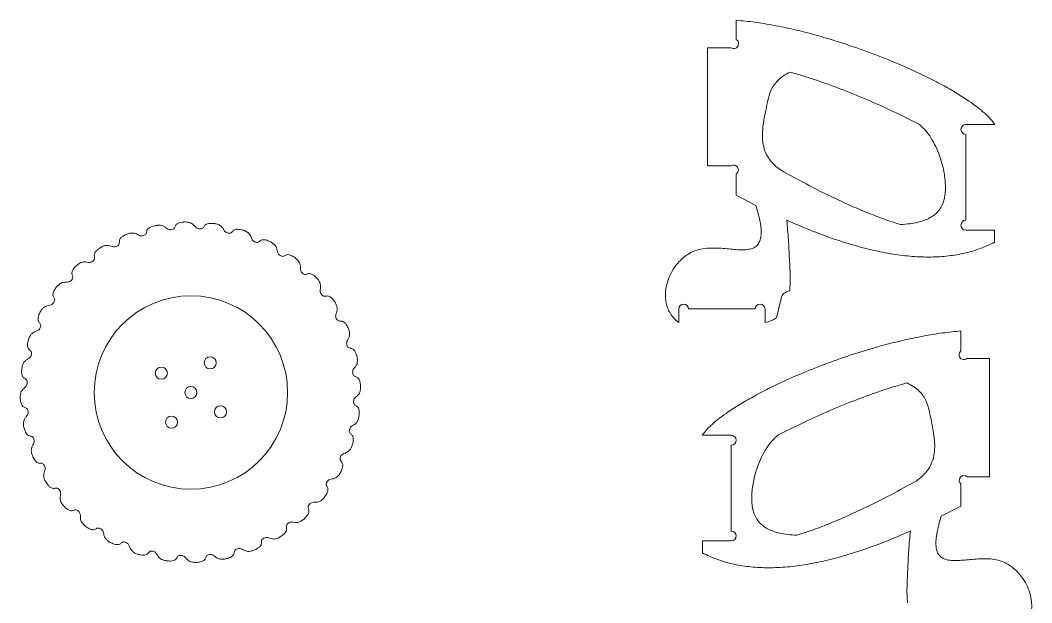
# Model space of a CAD drawing. Header units: millimetres. Extents: x -1917 to 2530, y -2036 to 2579.
# Drawn here: x 1836 to 2504, y 918 to 1303 of the extents above; entities that cross this region are included whole.
import ezdxf

# ---------------------------------------------------------------- set-up
doc = ezdxf.new("R2010")
doc.units = ezdxf.units.MM

msp = doc.modelspace()

# ---------------------------------------------------------------- linework, layer by layer
at = {"color": 7, "linetype": 'Continuous', "lineweight": 15}
for p, q in [((2309.01, 1290), (2309.01, 1302.76)), ((2290.01, 1206.51), (2290.01, 1284.5)), ((2290.01, 1284.5), (2305.55, 1284.5)), ((2479.91, 1233.88), (2460.72, 1233.88)), ((2460.72, 1227.38), (2460.72, 1170.66)), ((2290.01, 1206.51), (2305.35, 1206.51)), ((2309.01, 1187.14), (2309.01, 1201.14)), ((2321.97, 1180.4), (2309.01, 1187.14)), ((2460.72, 1164.16), (2479.72, 1164.16)), ((2479.72, 1164.16), (2479.72, 1156.16)), ((2335.57, 1106.21), (2338.59, 1119.05)), ((2271.01, 1103.11), (2271.01, 1112.1)), ((2277.51, 1112.1), (2321.51, 1112.1)), ((2328.01, 1112.1), (2328.01, 1103.11)), ((2457.43, 1084.41), (2457.43, 1097.55)), ((2476.43, 1079.29), (2461.44, 1079.29)), ((2476.43, 1001.3), (2476.43, 1079.29)), ((2286.53, 1028.67), (2305.72, 1028.67)), ((2305.72, 1022.17), (2305.72, 965.46)), ((2457.43, 981.93), (2457.43, 996.45)), ((2476.43, 1001.3), (2461.75, 1001.3)), ((2444.46, 975.2), (2457.43, 981.93)), ((2286.72, 958.96), (2286.72, 950.96)), ((2305.72, 958.96), (2286.72, 958.96))]:
    msp.add_line(p, q, dxfattribs=at)
for centre, radius in [((1948.74, 1056.92), 63.89), ((1961.51, 1076.47), 4), ((1929.19, 1069.69), 4), ((1948.74, 1056.92), 4), ((1968.29, 1044.14), 4), ((1935.96, 1037.37), 4)]:
    msp.add_circle(centre, radius, dxfattribs=at)
for centre, radius, start, end in [((2307.28, 1287.25), 3.25, 237.80402, 57.80402), ((2460.72, 1230.63), 3.25, 90, 270), ((2307.18, 1203.82), 3.25, 304.31815, 124.31815), ((2460.72, 1167.41), 3.25, 90, 270), ((2344.91, 1117.56), 6.5, 95.08041, 166.78645), ((2274.26, 1112.1), 3.25, 0, 180), ((2324.76, 1112.1), 3.25, 0, 180), ((2459.44, 1081.85), 3.25, 128.12493, 308.12493), ((2305.72, 1025.42), 3.25, 270, 90), ((2459.59, 998.87), 3.25, 48.35115, 228.35115), ((2305.72, 962.21), 3.25, 270, 90)]:
    msp.add_arc(centre, radius, start, end, dxfattribs=at)
for points, knots in [([(2309.01, 1302.76), (2313.07, 1302.37), (2321.39, 1301.57), (2334.02, 1299.45), (2347.03, 1296.72), (2360.25, 1293.39), (2374.91, 1289.13), (2390.75, 1283.88), (2407.44, 1277.59), (2422.06, 1271.39), (2434.54, 1265.53), (2444.87, 1260.22), (2454.25, 1254.9), (2462.02, 1249.96), (2468.25, 1245.49), (2473.03, 1241.55), (2476.97, 1237.8), (2478.98, 1235.12), (2479.91, 1233.88)], [0, 0, 0, 0, 0.065246, 0.133815, 0.204998, 0.278032, 0.352123, 0.449377, 0.545172, 0.637615, 0.703612, 0.76587, 0.823615, 0.876103, 0.913207, 0.946349, 0.975309, 1, 1, 1, 1]), ([(2338.65, 1203.66), (2337.12, 1204.79), (2334.24, 1206.93), (2330.85, 1210.82), (2328.48, 1214.88), (2326.87, 1219.57), (2326.18, 1224.91), (2326.41, 1230.82), (2327.22, 1236.44), (2328.24, 1241.75), (2329.19, 1246.73), (2330.23, 1251.64), (2331.71, 1256.06), (2333.79, 1259.91), (2336.49, 1263.21), (2340.16, 1266.23), (2343.13, 1267.72), (2344.72, 1268.53)], [0, 0, 0, 0, 0.075497, 0.142063, 0.202909, 0.260892, 0.337273, 0.415033, 0.494623, 0.562205, 0.629455, 0.695723, 0.761236, 0.813424, 0.868443, 0.9294, 1, 1, 1, 1]), ([(2344.72, 1268.53), (2350.25, 1266.86), (2361.48, 1263.46), (2378.28, 1257.36), (2395.34, 1250.42), (2412.67, 1242.62), (2424.16, 1236.82), (2429.99, 1233.88)], [0, 0, 0, 0, 0.187999, 0.381676, 0.581368, 0.787383, 1, 1, 1, 1]), ([(2429.99, 1233.88), (2431.39, 1232.61), (2434.29, 1229.98), (2437.81, 1224.98), (2440.92, 1219.34), (2443.48, 1213.15), (2445.25, 1207.26), (2446.38, 1201.91), (2447.01, 1197.22), (2447.25, 1192.64), (2447.08, 1188.23), (2446.37, 1184.05), (2444.94, 1180.15), (2442.83, 1176.91), (2440.17, 1174.31), (2437.08, 1172.24), (2433.29, 1170.53), (2428.75, 1169.2), (2423.39, 1168.25), (2419.53, 1167.99), (2417.46, 1167.85)], [0, 0, 0, 0, 0.062493, 0.130216, 0.202191, 0.276926, 0.352678, 0.40641, 0.459081, 0.510084, 0.558925, 0.605562, 0.650715, 0.696093, 0.733289, 0.773811, 0.819274, 0.871216, 0.931037, 1, 1, 1, 1]), ([(2417.46, 1167.85), (2413.77, 1169.04), (2406.27, 1171.46), (2395.1, 1175.8), (2383.84, 1180.61), (2370.48, 1186.83), (2355.36, 1194.45), (2344.17, 1200.62), (2338.65, 1203.66)], [0, 0, 0, 0, 0.134032, 0.272666, 0.414437, 0.55778, 0.782257, 1, 1, 1, 1]), ([(2321.97, 1180.4), (2322.57, 1178.43), (2323.66, 1174.8), (2324.82, 1169.68), (2325.45, 1165.33), (2325.57, 1161.67), (2325.21, 1158.47), (2324.23, 1155.7), (2322.43, 1153.51), (2320.07, 1152.13), (2317.01, 1151.32), (2313.24, 1151.07), (2308.8, 1151.28), (2304.01, 1151.72), (2298.91, 1152.18), (2293.63, 1152.43), (2288.29, 1152.19), (2283.34, 1151.21), (2278.97, 1149.39), (2275.2, 1146.98), (2271.8, 1144), (2268.51, 1140.16), (2265.58, 1135.41), (2263.34, 1129.78), (2262.29, 1124.56), (2262.16, 1119.99), (2262.62, 1116.15), (2263.69, 1112.45), (2265.43, 1108.97), (2267.84, 1105.74), (2269.94, 1104), (2271.01, 1103.11)], [0, 0, 0, 0, 0.048405, 0.08934, 0.123535, 0.151812, 0.175139, 0.199111, 0.21995, 0.240444, 0.26254, 0.293855, 0.32902, 0.367164, 0.407104, 0.449572, 0.49161, 0.532756, 0.567511, 0.60246, 0.637778, 0.673435, 0.721177, 0.768649, 0.815314, 0.845865, 0.876004, 0.905955, 0.936145, 0.967213, 1, 1, 1, 1]), ([(1925.32, 1167.24), (1926.08, 1167.35), (1927.43, 1167.53), (1929.26, 1167.32), (1930.82, 1166.71), (1932.1, 1165.72), (1933.26, 1164.74), (1934.54, 1164.27), (1935.76, 1164.31), (1936.91, 1164.57), (1937.74, 1165.24), (1938.12, 1166.09), (1938.44, 1166.99), (1939.04, 1167.94), (1940.25, 1168.77), (1942.23, 1169.36), (1943.83, 1169.5), (1944.79, 1169.58)], [0, 0, 0, 0, 0.103085, 0.180994, 0.243621, 0.323856, 0.396253, 0.444988, 0.50199, 0.557567, 0.599464, 0.638556, 0.680357, 0.726916, 0.786025, 0.871907, 1, 1, 1, 1]), ([(1944.79, 1169.58), (1945.56, 1169.55), (1946.92, 1169.5), (1948.69, 1168.97), (1950.11, 1168.1), (1951.2, 1166.9), (1952.18, 1165.74), (1953.36, 1165.05), (1954.57, 1164.88), (1955.74, 1164.93), (1956.67, 1165.45), (1957.19, 1166.22), (1957.66, 1167.05), (1958.43, 1167.88), (1959.76, 1168.49), (1961.81, 1168.73), (1963.41, 1168.58), (1964.37, 1168.5)], [0, 0, 0, 0, 0.103084, 0.180994, 0.243622, 0.323857, 0.396258, 0.444992, 0.501993, 0.55757, 0.599466, 0.638557, 0.680359, 0.726917, 0.78603, 0.871906, 1, 1, 1, 1]), ([(2479.72, 1156.16), (2476.6, 1154.69), (2470.27, 1151.71), (2459.98, 1148.77), (2449.03, 1146.89), (2437.36, 1146.21), (2425.08, 1146.66), (2412.19, 1148.23), (2398.69, 1150.9), (2384.51, 1154.67), (2370.34, 1159.33), (2356.19, 1164.69), (2347.09, 1168.65), (2342.41, 1170.68)], [0, 0, 0, 0, 0.072514, 0.14696, 0.224452, 0.305977, 0.392386, 0.482701, 0.57898, 0.681689, 0.791211, 0.892792, 1, 1, 1, 1]), ([(2344.34, 1124.04), (2344.48, 1126.68), (2344.85, 1133.72), (2344.11, 1145.03), (2343.55, 1157.94), (2342.79, 1166.43), (2342.41, 1170.68)], [0, 0, 0, 0, 0.169822, 0.452427, 0.726471, 1, 1, 1, 1]), ([(1906.55, 1161.56), (1907.28, 1161.8), (1908.58, 1162.21), (1910.42, 1162.32), (1912.06, 1161.99), (1913.49, 1161.24), (1914.8, 1160.48), (1916.15, 1160.24), (1917.35, 1160.49), (1918.43, 1160.94), (1919.13, 1161.74), (1919.35, 1162.65), (1919.51, 1163.59), (1919.94, 1164.63), (1920.99, 1165.66), (1922.84, 1166.58), (1924.39, 1167), (1925.32, 1167.24)], [0, 0, 0, 0, 0.103084, 0.180994, 0.243621, 0.323858, 0.396255, 0.444991, 0.50199, 0.557565, 0.599463, 0.638558, 0.680357, 0.726918, 0.786026, 0.871902, 1, 1, 1, 1]), ([(1964.37, 1168.5), (1965.12, 1168.33), (1966.45, 1168.05), (1968.1, 1167.22), (1969.36, 1166.12), (1970.22, 1164.75), (1970.98, 1163.43), (1972.02, 1162.55), (1973.18, 1162.17), (1974.35, 1162.02), (1975.36, 1162.37), (1976, 1163.04), (1976.61, 1163.77), (1977.5, 1164.46), (1978.92, 1164.82), (1980.99, 1164.7), (1982.53, 1164.29), (1983.46, 1164.03)], [0, 0, 0, 0, 0.103087, 0.180996, 0.243623, 0.323859, 0.396255, 0.444992, 0.50199, 0.55757, 0.599464, 0.638558, 0.680356, 0.726917, 0.786026, 0.871904, 1, 1, 1, 1]), ([(1983.46, 1164.03), (1984.18, 1163.74), (1985.44, 1163.23), (1986.92, 1162.13), (1987.96, 1160.82), (1988.58, 1159.32), (1989.09, 1157.9), (1989.97, 1156.85), (1991.04, 1156.27), (1992.17, 1155.92), (1993.22, 1156.09), (1993.97, 1156.64), (1994.7, 1157.25), (1995.7, 1157.77), (1997.16, 1157.89), (1999.17, 1157.41), (2000.62, 1156.73), (2001.49, 1156.32)], [0, 0, 0, 0, 0.103082, 0.180993, 0.243622, 0.323857, 0.396253, 0.44499, 0.501987, 0.557566, 0.599462, 0.638556, 0.680356, 0.726916, 0.786028, 0.871906, 1, 1, 1, 1]), ([(1889.05, 1152.71), (1889.73, 1153.07), (1890.94, 1153.7), (1892.73, 1154.13), (1894.4, 1154.09), (1895.95, 1153.6), (1897.37, 1153.07), (1898.73, 1153.07), (1899.87, 1153.52), (1900.86, 1154.16), (1901.41, 1155.07), (1901.47, 1156), (1901.47, 1156.95), (1901.71, 1158.05), (1902.56, 1159.25), (1904.22, 1160.48), (1905.68, 1161.16), (1906.55, 1161.56)], [0, 0, 0, 0, 0.10308, 0.180994, 0.243618, 0.323857, 0.396252, 0.44499, 0.501989, 0.557566, 0.599464, 0.638557, 0.680358, 0.726918, 0.786026, 0.871905, 1, 1, 1, 1]), ([(2001.49, 1156.32), (2002.15, 1155.91), (2003.3, 1155.19), (2004.56, 1153.85), (2005.37, 1152.38), (2005.71, 1150.8), (2005.97, 1149.3), (2006.65, 1148.12), (2007.61, 1147.36), (2008.66, 1146.82), (2009.72, 1146.8), (2010.56, 1147.21), (2011.38, 1147.69), (2012.45, 1148.03), (2013.91, 1147.89), (2015.81, 1147.07), (2017.12, 1146.15), (2017.91, 1145.6)], [0, 0, 0, 0, 0.103086, 0.180997, 0.243622, 0.323859, 0.396256, 0.444991, 0.501989, 0.557568, 0.599466, 0.638556, 0.680359, 0.726921, 0.786027, 0.871908, 1, 1, 1, 1]), ([(1873.36, 1140.95), (1873.97, 1141.42), (1875.04, 1142.26), (1876.73, 1142.99), (1878.39, 1143.24), (1879.99, 1143.02), (1881.49, 1142.76), (1882.83, 1142.99), (1883.87, 1143.63), (1884.74, 1144.43), (1885.12, 1145.42), (1885.02, 1146.35), (1884.85, 1147.29), (1884.9, 1148.41), (1885.53, 1149.74), (1886.94, 1151.24), (1888.26, 1152.16), (1889.05, 1152.71)], [0, 0, 0, 0, 0.1030884, 0.1809933, 0.2436208, 0.3238581, 0.3962537, 0.4449916, 0.5019883, 0.5575673, 0.5994618, 0.6385572, 0.6803553, 0.7269178, 0.7860265, 0.8719042, 1, 1, 1, 1]), ([(2017.91, 1145.6), (2018.48, 1145.08), (2019.49, 1144.16), (2020.5, 1142.62), (2021.04, 1141.04), (2021.11, 1139.42), (2021.1, 1137.9), (2021.56, 1136.62), (2022.38, 1135.71), (2023.31, 1134.99), (2024.36, 1134.79), (2025.26, 1135.05), (2026.15, 1135.38), (2027.26, 1135.53), (2028.68, 1135.14), (2030.4, 1134), (2031.54, 1132.86), (2032.21, 1132.18)], [0, 0, 0, 0, 0.103085, 0.180994, 0.243621, 0.323857, 0.396255, 0.444991, 0.50199, 0.557567, 0.599466, 0.638557, 0.680357, 0.72692, 0.786028, 0.871909, 1, 1, 1, 1]), ([(1859.94, 1126.64), (1860.46, 1127.22), (1861.37, 1128.22), (1862.92, 1129.24), (1864.5, 1129.77), (1866.12, 1129.84), (1867.63, 1129.83), (1868.92, 1130.3), (1869.83, 1131.11), (1870.55, 1132.05), (1870.75, 1133.09), (1870.49, 1133.99), (1870.16, 1134.88), (1870.01, 1136), (1870.4, 1137.41), (1871.54, 1139.14), (1872.67, 1140.27), (1873.36, 1140.95)], [0, 0, 0, 0, 0.103089, 0.180998, 0.243627, 0.32386, 0.396259, 0.444994, 0.501992, 0.55757, 0.599466, 0.638562, 0.680358, 0.726921, 0.786029, 0.871906, 1, 1, 1, 1]), ([(2032.21, 1132.18), (2032.69, 1131.57), (2033.52, 1130.5), (2034.25, 1128.8), (2034.51, 1127.15), (2034.29, 1125.55), (2034.02, 1124.05), (2034.26, 1122.71), (2034.9, 1121.67), (2035.7, 1120.8), (2036.69, 1120.42), (2037.62, 1120.52), (2038.55, 1120.69), (2039.68, 1120.64), (2041, 1120.01), (2042.51, 1118.59), (2043.42, 1117.28), (2043.97, 1116.49)], [0, 0, 0, 0, 0.103086, 0.180997, 0.243622, 0.323859, 0.396255, 0.44499, 0.501988, 0.557565, 0.599465, 0.638558, 0.680357, 0.726919, 0.786028, 0.871906, 1, 1, 1, 1]), ([(1849.22, 1110.22), (1849.63, 1110.88), (1850.35, 1112.03), (1851.69, 1113.3), (1853.16, 1114.1), (1854.74, 1114.45), (1856.24, 1114.7), (1857.42, 1115.38), (1858.18, 1116.34), (1858.72, 1117.39), (1858.74, 1118.46), (1858.33, 1119.29), (1857.85, 1120.11), (1857.51, 1121.19), (1857.65, 1122.65), (1858.47, 1124.54), (1859.39, 1125.86), (1859.94, 1126.64)], [0, 0, 0, 0, 0.103085, 0.180994, 0.243625, 0.323856, 0.396259, 0.444992, 0.501992, 0.55757, 0.599465, 0.638559, 0.680359, 0.726919, 0.78603, 0.871907, 1, 1, 1, 1]), ([(2043.97, 1116.49), (2044.33, 1115.8), (2044.97, 1114.6), (2045.4, 1112.81), (2045.36, 1111.14), (2044.86, 1109.59), (2044.34, 1108.17), (2044.34, 1106.8), (2044.79, 1105.67), (2045.43, 1104.68), (2046.34, 1104.13), (2047.27, 1104.07), (2048.22, 1104.07), (2049.32, 1103.83), (2050.51, 1102.98), (2051.75, 1101.32), (2052.42, 1099.86), (2052.83, 1098.99)], [0, 0, 0, 0, 0.103086, 0.180996, 0.243623, 0.323858, 0.396256, 0.444991, 0.501989, 0.557567, 0.599464, 0.638557, 0.680355, 0.726917, 0.786027, 0.871907, 1, 1, 1, 1]), ([(1841.51, 1092.19), (1841.8, 1092.91), (1842.31, 1094.17), (1843.41, 1095.65), (1844.72, 1096.7), (1846.21, 1097.31), (1847.64, 1097.83), (1848.69, 1098.7), (1849.27, 1099.78), (1849.62, 1100.9), (1849.45, 1101.95), (1848.9, 1102.71), (1848.29, 1103.43), (1847.77, 1104.43), (1847.65, 1105.89), (1848.13, 1107.9), (1848.81, 1109.36), (1849.22, 1110.22)], [0, 0, 0, 0, 0.103085, 0.180995, 0.243622, 0.323859, 0.396254, 0.444991, 0.501989, 0.557565, 0.599463, 0.638558, 0.680356, 0.726918, 0.786028, 0.871905, 1, 1, 1, 1]), ([(2328.01, 1103.11), (2329.42, 1103.47), (2332.09, 1104.15), (2334.46, 1105.55), (2335.57, 1106.21)], [0, 0, 0, 0, 0.528892, 1, 1, 1, 1]), ([(2052.83, 1098.99), (2053.06, 1098.26), (2053.48, 1096.96), (2053.59, 1095.12), (2053.26, 1093.48), (2052.51, 1092.05), (2051.75, 1090.73), (2051.51, 1089.39), (2051.75, 1088.19), (2052.21, 1087.11), (2053.01, 1086.41), (2053.92, 1086.18), (2054.85, 1086.03), (2055.89, 1085.59), (2056.92, 1084.55), (2057.85, 1082.7), (2058.26, 1081.15), (2058.51, 1080.22)], [0, 0, 0, 0, 0.1030833, 0.1809933, 0.2436199, 0.3238569, 0.3962531, 0.4449894, 0.5019894, 0.5575662, 0.5994623, 0.6385546, 0.6803566, 0.7269178, 0.7860268, 0.8719069, 1, 1, 1, 1]), ([(2457.43, 1097.55), (2453.37, 1097.16), (2445.05, 1096.37), (2432.42, 1094.24), (2419.41, 1091.52), (2406.19, 1088.18), (2391.53, 1083.93), (2375.68, 1078.68), (2359, 1072.39), (2344.37, 1066.19), (2331.9, 1060.33), (2321.56, 1055.01), (2312.19, 1049.69), (2304.42, 1044.76), (2298.19, 1040.29), (2293.41, 1036.34), (2289.47, 1032.59), (2287.46, 1029.91), (2286.53, 1028.67)], [0, 0, 0, 0, 0.065246, 0.133815, 0.204998, 0.278032, 0.352123, 0.449377, 0.545172, 0.637615, 0.703612, 0.76587, 0.823615, 0.876103, 0.913207, 0.946349, 0.975309, 1, 1, 1, 1]), ([(1837.04, 1073.1), (1837.2, 1073.86), (1837.49, 1075.19), (1838.32, 1076.83), (1839.42, 1078.09), (1840.79, 1078.96), (1842.11, 1079.71), (1842.99, 1080.75), (1843.37, 1081.92), (1843.52, 1083.08), (1843.17, 1084.09), (1842.5, 1084.74), (1841.77, 1085.34), (1841.08, 1086.24), (1840.72, 1087.66), (1840.83, 1089.72), (1841.25, 1091.27), (1841.51, 1092.19)], [0, 0, 0, 0, 0.1030871, 0.1809952, 0.2436244, 0.3238575, 0.3962578, 0.4449911, 0.5019909, 0.557568, 0.5994646, 0.6385573, 0.6803557, 0.7269194, 0.786027, 0.8719048, 1, 1, 1, 1]), ([(2058.51, 1080.22), (2058.61, 1079.46), (2058.8, 1078.11), (2058.59, 1076.28), (2057.98, 1074.72), (2056.99, 1073.44), (2056.01, 1072.28), (2055.54, 1071), (2055.58, 1069.78), (2055.83, 1068.63), (2056.5, 1067.8), (2057.36, 1067.42), (2058.25, 1067.1), (2059.2, 1066.5), (2060.03, 1065.29), (2060.63, 1063.31), (2060.76, 1061.71), (2060.84, 1060.75)], [0, 0, 0, 0, 0.103084, 0.180996, 0.243623, 0.323858, 0.396254, 0.444989, 0.501989, 0.557567, 0.599463, 0.638557, 0.680356, 0.726918, 0.786026, 0.871905, 1, 1, 1, 1]), ([(1835.96, 1053.52), (1835.99, 1054.29), (1836.04, 1055.65), (1836.57, 1057.42), (1837.44, 1058.85), (1838.64, 1059.94), (1839.8, 1060.91), (1840.49, 1062.09), (1840.66, 1063.3), (1840.61, 1064.48), (1840.09, 1065.41), (1839.32, 1065.93), (1838.49, 1066.4), (1837.66, 1067.16), (1837.05, 1068.49), (1836.81, 1070.55), (1836.95, 1072.14), (1837.04, 1073.1)], [0, 0, 0, 0, 0.103086, 0.180995, 0.243623, 0.323857, 0.396254, 0.44499, 0.501989, 0.557568, 0.599464, 0.638559, 0.680356, 0.726918, 0.786028, 0.871906, 1, 1, 1, 1]), ([(2421.72, 1063.32), (2416.19, 1061.65), (2404.96, 1058.26), (2388.16, 1052.15), (2371.1, 1045.21), (2353.77, 1037.41), (2342.28, 1031.62), (2336.44, 1028.67)], [0, 0, 0, 0, 0.187999, 0.381676, 0.581368, 0.787382, 1, 1, 1, 1]), ([(2427.79, 998.45), (2429.32, 999.59), (2432.2, 1001.73), (2435.59, 1005.62), (2437.96, 1009.68), (2439.56, 1014.36), (2440.26, 1019.7), (2440.03, 1025.61), (2439.22, 1031.23), (2438.19, 1036.54), (2437.25, 1041.52), (2436.21, 1046.43), (2434.73, 1050.85), (2432.65, 1054.71), (2429.95, 1058), (2426.28, 1061.02), (2423.31, 1062.52), (2421.72, 1063.32)], [0, 0, 0, 0, 0.075496, 0.142062, 0.202908, 0.260891, 0.337272, 0.415032, 0.494623, 0.562204, 0.629455, 0.695723, 0.761235, 0.813423, 0.868444, 0.929401, 1, 1, 1, 1]), ([(2060.84, 1060.75), (2060.82, 1059.98), (2060.76, 1058.62), (2060.24, 1056.85), (2059.37, 1055.43), (2058.17, 1054.33), (2057, 1053.36), (2056.32, 1052.18), (2056.14, 1050.97), (2056.2, 1049.8), (2056.71, 1048.86), (2057.49, 1048.34), (2058.32, 1047.87), (2059.14, 1047.11), (2059.75, 1045.78), (2060, 1043.73), (2059.85, 1042.13), (2059.76, 1041.17)], [0, 0, 0, 0, 0.103084, 0.180994, 0.243623, 0.323855, 0.396254, 0.44499, 0.501988, 0.557565, 0.599461, 0.638558, 0.680355, 0.72692, 0.786028, 0.871906, 1, 1, 1, 1]), ([(1838.3, 1034.05), (1838.19, 1034.82), (1838.01, 1036.16), (1838.22, 1038), (1838.83, 1039.55), (1839.82, 1040.83), (1840.8, 1041.99), (1841.27, 1043.27), (1841.23, 1044.5), (1840.97, 1045.65), (1840.3, 1046.47), (1839.45, 1046.85), (1838.55, 1047.17), (1837.6, 1047.78), (1836.77, 1048.99), (1836.18, 1050.96), (1836.04, 1052.56), (1835.96, 1053.52)], [0, 0, 0, 0, 0.103087, 0.180996, 0.243623, 0.323858, 0.396256, 0.444991, 0.501988, 0.557567, 0.599464, 0.638557, 0.680356, 0.726918, 0.786026, 0.871905, 1, 1, 1, 1]), ([(2059.76, 1041.17), (2059.6, 1040.42), (2059.31, 1039.09), (2058.49, 1037.44), (2057.38, 1036.18), (2056.01, 1035.32), (2054.7, 1034.56), (2053.82, 1033.52), (2053.44, 1032.36), (2053.29, 1031.19), (2053.63, 1030.18), (2054.31, 1029.54), (2055.04, 1028.93), (2055.72, 1028.04), (2056.09, 1026.62), (2055.97, 1024.55), (2055.55, 1023), (2055.3, 1022.08)], [0, 0, 0, 0, 0.1030846, 0.1809951, 0.2436243, 0.3238574, 0.3962578, 0.4449911, 0.5019909, 0.557568, 0.5994647, 0.6385554, 0.6803556, 0.7269193, 0.7860269, 0.8719048, 1, 1, 1, 1]), ([(1843.98, 1015.28), (1843.74, 1016.02), (1843.33, 1017.31), (1843.22, 1019.15), (1843.55, 1020.79), (1844.3, 1022.23), (1845.06, 1023.54), (1845.3, 1024.88), (1845.05, 1026.08), (1844.6, 1027.17), (1843.79, 1027.86), (1842.89, 1028.09), (1841.95, 1028.25), (1840.91, 1028.68), (1839.88, 1029.72), (1838.95, 1031.57), (1838.54, 1033.12), (1838.3, 1034.05)], [0, 0, 0, 0, 0.103086, 0.180993, 0.24362, 0.323857, 0.396256, 0.444989, 0.501989, 0.557566, 0.599462, 0.638555, 0.680357, 0.726918, 0.786029, 0.871907, 1, 1, 1, 1]), ([(2336.44, 1028.67), (2335.05, 1027.41), (2332.15, 1024.77), (2328.63, 1019.78), (2325.52, 1014.13), (2322.96, 1007.94), (2321.19, 1002.06), (2320.06, 996.7), (2319.43, 992.01), (2319.19, 987.43), (2319.36, 983.03), (2320.07, 978.85), (2321.5, 974.95), (2323.61, 971.7), (2326.27, 969.1), (2329.36, 967.03), (2333.15, 965.32), (2337.69, 963.99), (2343.05, 963.04), (2346.91, 962.78), (2348.98, 962.65)], [0, 0, 0, 0, 0.062492, 0.130216, 0.202191, 0.276926, 0.352678, 0.40641, 0.459081, 0.510084, 0.558925, 0.605562, 0.650715, 0.696093, 0.733289, 0.773811, 0.819275, 0.871216, 0.931038, 1, 1, 1, 1]), ([(2055.3, 1022.08), (2055.01, 1021.36), (2054.5, 1020.1), (2053.4, 1018.62), (2052.09, 1017.58), (2050.59, 1016.96), (2049.16, 1016.45), (2048.12, 1015.57), (2047.54, 1014.49), (2047.19, 1013.37), (2047.35, 1012.32), (2047.9, 1011.57), (2048.52, 1010.84), (2049.04, 1009.84), (2049.15, 1008.38), (2048.68, 1006.37), (2048, 1004.92), (2047.59, 1004.05)], [0, 0, 0, 0, 0.103085, 0.180995, 0.243622, 0.323859, 0.396254, 0.444991, 0.50199, 0.557566, 0.59946, 0.638556, 0.680355, 0.726918, 0.786027, 0.871905, 1, 1, 1, 1]), ([(1852.83, 997.78), (1852.47, 998.47), (1851.84, 999.67), (1851.41, 1001.46), (1851.45, 1003.14), (1851.94, 1004.68), (1852.46, 1006.1), (1852.47, 1007.47), (1852.01, 1008.6), (1851.38, 1009.6), (1850.47, 1010.14), (1849.54, 1010.21), (1848.58, 1010.2), (1847.49, 1010.44), (1846.29, 1011.3), (1845.06, 1012.95), (1844.38, 1014.41), (1843.98, 1015.28)], [0, 0, 0, 0, 0.103086, 0.180996, 0.243623, 0.32386, 0.396256, 0.44499, 0.50199, 0.557567, 0.599465, 0.638558, 0.680355, 0.726917, 0.786027, 0.871907, 1, 1, 1, 1]), ([(2047.59, 1004.05), (2047.18, 1003.39), (2046.45, 1002.24), (2045.11, 1000.97), (2043.64, 1000.17), (2042.06, 999.83), (2040.57, 999.57), (2039.38, 998.89), (2038.63, 997.93), (2038.09, 996.88), (2038.07, 995.82), (2038.48, 994.98), (2038.96, 994.16), (2039.3, 993.09), (2039.16, 991.62), (2038.34, 989.73), (2037.42, 988.42), (2036.86, 987.63)], [0, 0, 0, 0, 0.103085, 0.180994, 0.243619, 0.323856, 0.396254, 0.444992, 0.501992, 0.557569, 0.599465, 0.638559, 0.680356, 0.726919, 0.786027, 0.871906, 1, 1, 1, 1]), ([(1864.59, 982.09), (1864.12, 982.7), (1863.28, 983.77), (1862.55, 985.47), (1862.3, 987.12), (1862.52, 988.73), (1862.78, 990.22), (1862.55, 991.56), (1861.91, 992.6), (1861.11, 993.47), (1860.11, 993.85), (1859.19, 993.75), (1858.25, 993.58), (1857.13, 993.63), (1855.8, 994.26), (1854.3, 995.68), (1853.38, 996.99), (1852.83, 997.78)], [0, 0, 0, 0, 0.103086, 0.180997, 0.243622, 0.323859, 0.396257, 0.44499, 0.501987, 0.557567, 0.599466, 0.638559, 0.680357, 0.726919, 0.786028, 0.871906, 1, 1, 1, 1]), ([(2348.98, 962.65), (2352.67, 963.83), (2360.17, 966.25), (2371.34, 970.6), (2382.6, 975.41), (2395.96, 981.63), (2411.08, 989.24), (2422.27, 995.41), (2427.79, 998.45)], [0, 0, 0, 0, 0.134032, 0.272667, 0.414438, 0.557781, 0.782257, 1, 1, 1, 1]), ([(2036.86, 987.63), (2036.34, 987.06), (2035.43, 986.05), (2033.89, 985.03), (2032.31, 984.5), (2030.69, 984.43), (2029.17, 984.44), (2027.89, 983.97), (2026.98, 983.16), (2026.26, 982.22), (2026.06, 981.18), (2026.32, 980.28), (2026.65, 979.39), (2026.79, 978.28), (2026.4, 976.86), (2025.27, 975.13), (2024.13, 974), (2023.45, 973.33)], [0, 0, 0, 0, 0.103087, 0.180997, 0.243626, 0.323859, 0.396258, 0.444993, 0.501993, 0.55757, 0.599466, 0.63856, 0.680358, 0.726919, 0.786029, 0.871906, 1, 1, 1, 1]), ([(1878.9, 968.68), (1878.32, 969.2), (1877.32, 970.11), (1876.3, 971.65), (1875.77, 973.23), (1875.7, 974.85), (1875.7, 976.37), (1875.24, 977.65), (1874.43, 978.56), (1873.49, 979.28), (1872.45, 979.48), (1871.55, 979.22), (1870.66, 978.89), (1869.54, 978.75), (1868.13, 979.14), (1866.4, 980.27), (1865.27, 981.41), (1864.59, 982.09)], [0, 0, 0, 0, 0.1030848, 0.1809939, 0.2436209, 0.3238594, 0.3962552, 0.4449917, 0.5019898, 0.5575676, 0.5994666, 0.6385571, 0.6803568, 0.72692, 0.786028, 0.8719085, 1, 1, 1, 1]), ([(2023.45, 973.33), (2022.84, 972.85), (2021.76, 972.02), (2020.07, 971.28), (2018.42, 971.03), (2016.81, 971.25), (2015.32, 971.52), (2013.98, 971.28), (2012.94, 970.64), (2012.07, 969.84), (2011.69, 968.85), (2011.79, 967.92), (2011.96, 966.99), (2011.91, 965.86), (2011.28, 964.54), (2009.86, 963.03), (2008.54, 962.12), (2007.76, 961.57)], [0, 0, 0, 0, 0.1030889, 0.1809942, 0.243622, 0.3238597, 0.3962556, 0.4449938, 0.5019907, 0.5575701, 0.5994647, 0.6385603, 0.6803586, 0.7269187, 0.7860277, 0.8719078, 1, 1, 1, 1]), ([(2444.46, 975.2), (2443.87, 973.23), (2442.78, 969.59), (2441.62, 964.47), (2440.99, 960.12), (2440.86, 956.47), (2441.23, 953.27), (2442.21, 950.49), (2444, 948.3), (2446.37, 946.92), (2449.43, 946.11), (2453.2, 945.87), (2457.64, 946.07), (2462.43, 946.51), (2467.53, 946.98), (2472.81, 947.22), (2478.15, 946.98), (2483.1, 946.01), (2487.46, 944.18), (2491.24, 941.78), (2494.64, 938.8), (2497.93, 934.96), (2500.86, 930.2), (2503.1, 924.58), (2504.15, 919.35), (2504.28, 914.78), (2503.82, 910.94), (2502.75, 907.24), (2501.01, 903.76), (2498.6, 900.53), (2496.5, 898.8), (2495.43, 897.91)], [0, 0, 0, 0, 0.048405, 0.08934, 0.123535, 0.151812, 0.175138, 0.199111, 0.219949, 0.240444, 0.26254, 0.293855, 0.32902, 0.367164, 0.407103, 0.449571, 0.491611, 0.532756, 0.567511, 0.602459, 0.637778, 0.673435, 0.721177, 0.768649, 0.815314, 0.845865, 0.876003, 0.905955, 0.936144, 0.967213, 1, 1, 1, 1]), ([(1895.31, 957.95), (1894.66, 958.36), (1893.51, 959.09), (1892.24, 960.43), (1891.44, 961.89), (1891.09, 963.48), (1890.83, 964.97), (1890.16, 966.15), (1889.19, 966.91), (1888.15, 967.45), (1887.08, 967.47), (1886.25, 967.06), (1885.43, 966.58), (1884.35, 966.24), (1882.89, 966.38), (1880.99, 967.2), (1879.68, 968.12), (1878.9, 968.68)], [0, 0, 0, 0, 0.103086, 0.180997, 0.243622, 0.323859, 0.396257, 0.444992, 0.501989, 0.557569, 0.599467, 0.638557, 0.680359, 0.726921, 0.786027, 0.871908, 1, 1, 1, 1]), ([(2286.72, 950.96), (2289.84, 949.49), (2296.16, 946.5), (2306.46, 943.56), (2317.41, 941.69), (2329.08, 941), (2341.36, 941.45), (2354.25, 943.03), (2367.75, 945.7), (2381.93, 949.47), (2396.1, 954.12), (2410.25, 959.48), (2419.35, 963.44), (2424.03, 965.47)], [0, 0, 0, 0, 0.072514, 0.14696, 0.224451, 0.305976, 0.392386, 0.4827, 0.57898, 0.681689, 0.79121, 0.892792, 1, 1, 1, 1]), ([(2422.18, 918.08), (2422.05, 919.5), (2421.8, 922.39), (2421.77, 929.69), (2422.29, 939.82), (2422.9, 952.73), (2423.65, 961.23), (2424.03, 965.47)], [0, 0, 0, 0, 0.090275, 0.183076, 0.461169, 0.730837, 1, 1, 1, 1]), ([(1913.34, 950.24), (1912.63, 950.53), (1911.37, 951.04), (1909.89, 952.14), (1908.84, 953.45), (1908.23, 954.95), (1907.71, 956.37), (1906.84, 957.42), (1905.76, 958), (1904.64, 958.35), (1903.59, 958.19), (1902.83, 957.64), (1902.11, 957.02), (1901.11, 956.5), (1899.65, 956.38), (1897.64, 956.86), (1896.18, 957.54), (1895.31, 957.95)], [0, 0, 0, 0, 0.103087, 0.180998, 0.243624, 0.323859, 0.396255, 0.444992, 0.50199, 0.557568, 0.599463, 0.638558, 0.680357, 0.726917, 0.786029, 0.871907, 1, 1, 1, 1]), ([(2007.76, 961.57), (2007.07, 961.21), (2005.87, 960.57), (2004.07, 960.14), (2002.4, 960.18), (2000.86, 960.68), (1999.44, 961.2), (1998.07, 961.2), (1996.94, 960.75), (1995.94, 960.11), (1995.39, 959.2), (1995.33, 958.27), (1995.34, 957.32), (1995.09, 956.22), (1994.24, 955.02), (1992.59, 953.79), (1991.13, 953.12), (1990.26, 952.71)], [0, 0, 0, 0, 0.103085, 0.180998, 0.243621, 0.323861, 0.396255, 0.444992, 0.501992, 0.557568, 0.599466, 0.638559, 0.680359, 0.726919, 0.786027, 0.871906, 1, 1, 1, 1]), ([(1932.44, 945.77), (1931.68, 945.94), (1930.35, 946.22), (1928.7, 947.05), (1927.45, 948.16), (1926.58, 949.52), (1925.83, 950.84), (1924.79, 951.72), (1923.62, 952.1), (1922.46, 952.25), (1921.45, 951.91), (1920.8, 951.23), (1920.2, 950.5), (1919.3, 949.82), (1917.88, 949.45), (1915.82, 949.57), (1914.27, 949.99), (1913.34, 950.24)], [0, 0, 0, 0, 0.103088, 0.180998, 0.243624, 0.32386, 0.396257, 0.444994, 0.501993, 0.557572, 0.599467, 0.638559, 0.680359, 0.726921, 0.786031, 0.871909, 1, 1, 1, 1]), ([(1952.02, 944.69), (1951.25, 944.72), (1949.89, 944.77), (1948.12, 945.3), (1946.69, 946.17), (1945.6, 947.37), (1944.63, 948.53), (1943.45, 949.22), (1942.24, 949.4), (1941.06, 949.34), (1940.13, 948.83), (1939.61, 948.05), (1939.14, 947.22), (1938.38, 946.39), (1937.05, 945.79), (1934.99, 945.54), (1933.4, 945.69), (1932.44, 945.77)], [0, 0, 0, 0, 0.103084, 0.180995, 0.243621, 0.323858, 0.396257, 0.444992, 0.501987, 0.557569, 0.599466, 0.638558, 0.680359, 0.726917, 0.78603, 0.871906, 1, 1, 1, 1]), ([(1971.49, 947.03), (1970.72, 946.93), (1969.38, 946.74), (1967.54, 946.95), (1965.99, 947.56), (1964.7, 948.55), (1963.55, 949.53), (1962.26, 950), (1961.04, 949.96), (1959.89, 949.7), (1959.06, 949.03), (1958.69, 948.18), (1958.37, 947.29), (1957.76, 946.34), (1956.55, 945.5), (1954.58, 944.91), (1952.98, 944.78), (1952.02, 944.69)], [0, 0, 0, 0, 0.1030844, 0.1809937, 0.2436202, 0.3238572, 0.3962527, 0.444988, 0.5019901, 0.5575667, 0.5994639, 0.6385558, 0.6803567, 0.7269158, 0.7860253, 0.871907, 1, 1, 1, 1]), ([(1990.26, 952.71), (1989.52, 952.48), (1988.23, 952.06), (1986.39, 951.95), (1984.75, 952.28), (1983.31, 953.03), (1982, 953.79), (1980.66, 954.03), (1979.46, 953.78), (1978.37, 953.33), (1977.67, 952.53), (1977.45, 951.62), (1977.29, 950.68), (1976.86, 949.64), (1975.81, 948.62), (1973.97, 947.69), (1972.42, 947.28), (1971.49, 947.03)], [0, 0, 0, 0, 0.103083, 0.180994, 0.243621, 0.323859, 0.396256, 0.444992, 0.501991, 0.557566, 0.599461, 0.638557, 0.680357, 0.726916, 0.786025, 0.871902, 1, 1, 1, 1])]:
    msp.add_open_spline(points, degree=3, knots=knots, dxfattribs=at)

doc.saveas('drawing.dxf')
